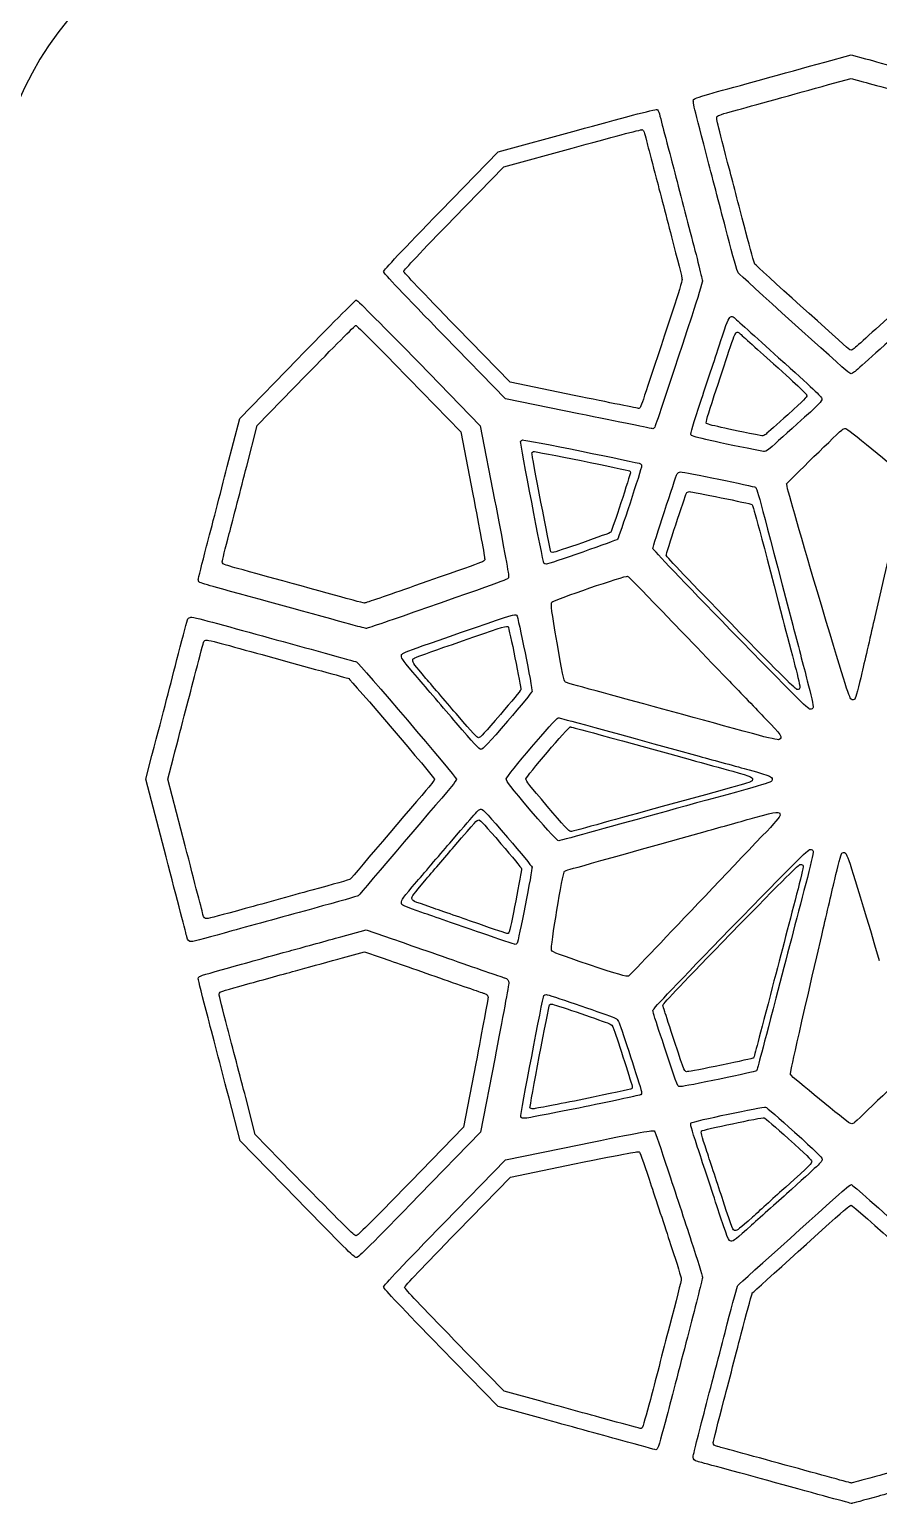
# Model space of a CAD drawing. Extents: x 0 to 3056, y 2 to 1701.
# Drawn here: x 2558 to 2807.5, y 380 to 813.3 of the extents above; entities that cross this region are included whole.
import ezdxf

# ---------------------------------------------------------------- set-up
doc = ezdxf.new("R2010")
doc.units = 0
doc.layers.add('K0102_Printing_Least_6', color=7, linetype='CONTINUOUS')

msp = doc.modelspace()

# ---------------------------------------------------------------- linework, layer by layer
at = {"layer": 'K0102_Printing_Least_6', "color": 4}
for points in [[(2791.69593, 803.67308), (2799.46493, 805.82108), (2803.65293, 804.66108)], [(2682.667933, 757.770381), (2697.378933, 772.878381), (2717.502932, 778.417381)], [(2718.055932, 705.703382), (2699.274933, 709.543382), (2683.615933, 725.609382)], [(2616.101935, 684.755083), (2619.753935, 698.872083), (2636.687934, 716.306082)], [(2672.449933, 715.243082), (2690.468933, 696.747083), (2694.675933, 675.048083)], [(2800.46493, 712.634082), (2800.46493, 712.638082)], [(2592.144935, 592.888085), (2593.968935, 599.856085)], [(2598.109935, 570.071086), (2592.144935, 592.888085)], [(2649.492934, 546.571186), (2656.913934, 548.618186), (2662.277933, 546.763186)], [(2694.687933, 510.692187), (2690.523933, 489.091188), (2672.620933, 470.669188)], [(2636.605934, 469.435188), (2619.870935, 486.626188), (2616.605935, 499.153188)], [(2679.941833, 462.606088), (2697.878833, 481.013088), (2719.542832, 485.450088)], [(2708.601832, 404.95009), (2695.679833, 408.50109), (2678.839833, 425.782089)]]:
    msp.add_lwpolyline(points, dxfattribs=at)
at = {"layer": 'K0102_Printing_Least_6', "color": 1}
for points in [[(2792.84963, 797.04018), (2799.46763, 798.86918), (2803.03463, 797.88118)], [(2678.855633, 759.942181), (2695.706633, 777.247181), (2718.757632, 783.59118)], [(2719.390632, 700.302182), (2697.878633, 704.700182), (2679.941633, 723.103182)], [(2800.31863, 719.500182), (2800.31863, 719.503182)], [(2621.824634, 684.866183), (2624.912634, 696.805183), (2639.233634, 711.548182)], [(2669.476633, 710.649182), (2684.714633, 695.007183), (2688.272633, 676.657183)], [(2603.721635, 573.290186), (2598.599635, 592.881185), (2600.165635, 598.863185)], [(2649.990634, 540.390186), (2656.417634, 542.162186), (2661.062633, 540.556186)], [(2689.130633, 509.318187), (2685.524633, 490.611188), (2670.019633, 474.657188)], [(2638.830634, 473.588188), (2624.337634, 488.476188), (2621.510634, 499.325188)], [(2683.773633, 459.967189), (2699.335633, 475.936188), (2718.129632, 479.785188)], [(2708.638632, 409.94619), (2697.427633, 413.02719), (2682.817633, 428.019189)]]:
    msp.add_lwpolyline(points, dxfattribs=at)
for points in [[(2760.031631, 787.67118)], [(2678.855633, 759.942181)], [(2759.229631, 705.625182)], [(2705.639632, 688.808183)], [(2616.670635, 665.062183)], [(2745.082631, 658.657184)], [(2688.566633, 634.699184)], [(2690.053633, 580.903185)], [(2726.535632, 580.016185)], [(2764.029631, 547.427186)], [(2735.139632, 502.452187)], [(2755.511631, 489.501188)], [(2653.921634, 458.703189)], [(2799.59763, 385.98719)]]:
    msp.add_lwpolyline(points, close=True, dxfattribs=at)
at = {"layer": 'K0102_Printing_Least_6', "color": 4}
for points in [[(2746.657931, 752.348381)], [(2672.449933, 715.243082)], [(2755.484831, 704.595082)], [(2771.390831, 678.692083)], [(2730.812932, 663.407083)], [(2726.622732, 618.245685)], [(2683.386933, 609.419085)], [(2724.683732, 577.782086)], [(2701.258032, 544.642186)], [(2742.020731, 543.282286)], [(2607.570935, 534.181187)], [(2781.64253, 505.986687)], [(2737.878832, 500.821087)], [(2749.480931, 502.532087)], [(2790.93793, 481.192088)], [(2662.003833, 443.634089)], [(2752.999931, 393.62609)]]:
    msp.add_lwpolyline(points, close=True, dxfattribs=at)
at = {"layer": 'K0102_Printing_Least_6', "color": 1}
for points in [[(2644.011634, 851.122179), (2590.288635, 851.122179), (2547.038636, 807.87218), (2547.038636, 754.146181)], [(2803.03463, 797.88118), (2807.13263, 796.75018), (2815.71663, 794.38818), (2828.964629, 790.74418)], [(2764.942631, 789.35118), (2770.192631, 790.79118), (2782.92563, 794.29818), (2792.84963, 797.04018)], [(2718.757632, 783.59118), (2731.437632, 787.08318), (2742.035631, 789.86418), (2742.312631, 789.77418)], [(2742.312631, 789.77418), (2742.617631, 789.67318), (2742.933631, 789.14218), (2743.109631, 788.42718)], [(2760.031631, 787.67118), (2760.195631, 787.94018), (2761.855631, 788.50518), (2764.942631, 789.35118)], [(2743.109631, 788.42718), (2743.273631, 787.77418), (2743.656631, 786.29018), (2743.960631, 785.12618)], [(2743.960631, 785.12618), (2744.265631, 783.96218), (2745.425631, 779.513181), (2746.538631, 775.243181)], [(2763.855631, 771.504181), (2759.898631, 786.62918), (2759.759631, 787.22418), (2760.031631, 787.67118)], [(2746.538631, 775.243181), (2747.652631, 770.974181), (2750.179631, 761.294181), (2752.152631, 753.731181)], [(2768.522631, 753.635181), (2767.235631, 758.569181), (2765.136631, 766.610181), (2763.855631, 771.504181)], [(2662.003633, 742.067181), (2662.003633, 742.442181), (2667.769633, 748.560181), (2678.855633, 759.942181)], [(2752.152631, 753.731181), (2754.128631, 746.169181), (2755.746631, 739.665182), (2755.746631, 739.282182)], [(2771.160631, 744.289181), (2770.997631, 744.495181), (2769.810631, 748.698181), (2768.522631, 753.635181)], [(2679.941633, 723.103182), (2668.124633, 735.224182), (2662.003633, 741.696181), (2662.003633, 742.067181)], [(2798.61563, 719.497182), (2797.55763, 720.338182), (2771.500631, 743.874181), (2771.160631, 744.289181)], [(2755.746631, 739.282182), (2755.746631, 738.899182), (2754.335631, 734.286182), (2752.609631, 729.032182)], [(2752.609631, 729.032182), (2744.585631, 704.599182), (2741.906631, 696.587183), (2741.656631, 696.259183)], [(2814.22263, 731.946182), (2806.96663, 725.399182), (2800.71163, 719.799182), (2800.31863, 719.500182)], [(2639.233634, 711.548182), (2647.111634, 719.658182), (2653.709634, 726.291182), (2653.897634, 726.291182)], [(2653.897634, 726.291182), (2654.085634, 726.291182), (2661.098633, 719.251182), (2669.476633, 710.649182)], [(2763.534631, 718.673182), (2764.930631, 722.915182), (2765.368631, 724.013182), (2765.734631, 724.182182)], [(2765.734631, 724.182182), (2766.067631, 724.334182), (2766.286631, 724.301182), (2766.559631, 724.062182)], [(2766.559631, 724.062182), (2766.760631, 723.881182), (2771.300631, 719.801182), (2776.640631, 714.992182)], [(2800.31863, 719.503182), (2799.44063, 718.837182), (2799.44463, 718.837182), (2798.61563, 719.497182)], [(2759.229631, 705.625182), (2760.639631, 709.886182), (2762.574631, 715.757182), (2763.534631, 718.673182)], [(2776.640631, 714.992182), (2784.21263, 708.178182), (2786.36763, 706.126182), (2786.41463, 705.688182)], [(2756.868631, 697.491183), (2756.718631, 697.776183), (2757.318631, 699.843183), (2759.229631, 705.625182)], [(2786.41463, 705.688182), (2786.46963, 705.196182), (2785.76963, 704.488182), (2780.83163, 700.033182)], [(2741.144631, 695.907183), (2741.011631, 695.907183), (2731.222632, 697.884183), (2719.390632, 700.302182)], [(2780.83163, 700.033182), (2777.726631, 697.233183), (2774.849631, 694.665183), (2774.438631, 694.329183)], [(2741.656631, 696.259183), (2741.507631, 696.064183), (2741.277631, 695.907183), (2741.144631, 695.907183)], [(2773.217631, 693.810183), (2762.815631, 695.850183), (2757.045631, 697.153183), (2756.868631, 697.491183)], [(2774.438631, 694.329183), (2773.960631, 693.936183), (2773.522631, 693.750183), (2773.217631, 693.810183)], [(2705.639632, 688.808183), (2705.699632, 688.967183), (2705.887632, 689.155183), (2706.058632, 689.221183)], [(2706.058632, 689.221183), (2706.376632, 689.345183), (2733.886632, 683.794183), (2734.325632, 683.517183)], [(2616.670635, 665.062183), (2617.807635, 669.386183), (2620.122634, 678.299183), (2621.824634, 684.866183)], [(2711.197632, 659.728184), (2710.952632, 660.132183), (2705.528632, 688.513183), (2705.639632, 688.808183)], [(2734.563632, 682.939183), (2734.563632, 682.411183), (2729.078632, 665.721183), (2728.815632, 665.451183)], [(2734.325632, 683.517183), (2734.456632, 683.432183), (2734.563632, 683.174183), (2734.563632, 682.939183)], [(2688.272633, 676.657183), (2690.232633, 666.565183), (2691.797633, 657.999184), (2691.754633, 657.619184)], [(2745.082631, 658.657184), (2745.082631, 659.126184), (2750.639631, 676.166183), (2751.046631, 676.949183)], [(2751.046631, 676.949183), (2751.199631, 677.245183), (2751.525631, 677.421183), (2751.917631, 677.421183)], [(2751.917631, 677.421183), (2752.695631, 677.425183), (2769.850631, 673.908183), (2770.290631, 673.660183)], [(2770.290631, 673.660183), (2770.587631, 673.491183), (2771.724631, 669.264183), (2779.392631, 639.853184)], [(2614.609635, 656.794184), (2614.609635, 657.015184), (2615.537635, 660.735183), (2616.670635, 665.062183)], [(2728.815632, 665.451183), (2728.710632, 665.343183), (2724.954632, 663.967183), (2720.466632, 662.394183)], [(2711.819632, 659.515184), (2711.549632, 659.509184), (2711.270632, 659.604184), (2711.197632, 659.728184)], [(2720.466632, 662.394183), (2715.980632, 660.818183), (2712.090632, 659.525184), (2711.819632, 659.515184)], [(2764.062631, 638.732184), (2752.656631, 650.447184), (2745.082631, 658.396184), (2745.082631, 658.657184)], [(2614.900635, 656.146184), (2614.742635, 656.281184), (2614.609635, 656.572184), (2614.609635, 656.794184)], [(2619.145635, 654.822184), (2616.972635, 655.416184), (2615.062635, 656.011184), (2614.900635, 656.146184)], [(2653.085634, 645.483184), (2650.088634, 646.325184), (2626.739634, 652.750184), (2619.145635, 654.822184)], [(2691.754633, 657.619184), (2691.665633, 656.813184), (2693.462633, 657.503184), (2671.104633, 649.684184)], [(2671.104633, 649.684184), (2663.239633, 646.936184), (2656.649634, 644.674184), (2656.453634, 644.660184)], [(2656.453634, 644.660184), (2656.263634, 644.643184), (2654.746634, 645.017184), (2653.085634, 645.483184)], [(2688.566633, 634.699184), (2697.164633, 637.687184), (2698.317633, 638.033184), (2698.608633, 637.723184)], [(2698.608633, 637.723184), (2698.944633, 637.371184), (2702.482632, 619.788185), (2702.346632, 619.162185)], [(2783.65763, 619.241185), (2783.14963, 619.241185), (2779.773631, 622.597184), (2764.062631, 638.732184)], [(2779.392631, 639.853184), (2780.47063, 635.708184), (2782.07463, 629.578184), (2782.95463, 626.231184)], [(2606.867635, 624.605184), (2608.054635, 629.206184), (2609.114635, 633.134184), (2609.221635, 633.332184)], [(2609.221635, 633.332184), (2609.328635, 633.532184), (2609.680635, 633.731184), (2610.009635, 633.771184)], [(2610.009635, 633.771184), (2610.338635, 633.811184), (2613.356635, 633.083184), (2616.714635, 632.154184)], [(2670.606633, 627.772184), (2670.677633, 628.535184), (2669.356633, 628.027184), (2688.566633, 634.699184)], [(2616.714635, 632.154184), (2624.723634, 629.938184), (2634.486634, 627.254184), (2643.826634, 624.698184)], [(2600.165635, 598.863185), (2603.207635, 610.478185), (2604.730635, 616.330185), (2606.867635, 624.605184)], [(2643.826634, 624.698184), (2647.982634, 623.562184), (2651.561634, 622.559184), (2651.778634, 622.469184)], [(2674.473633, 622.531184), (2671.120633, 626.434184), (2670.558633, 627.196184), (2670.606633, 627.772184)], [(2782.95463, 626.231184), (2783.83763, 622.865184), (2784.48963, 619.945185), (2784.41063, 619.694185)], [(2651.778634, 622.469184), (2652.358634, 622.226184), (2676.990633, 593.336185), (2676.990633, 592.897185)], [(2683.920633, 611.494185), (2680.883633, 615.052185), (2676.632633, 620.018184), (2674.473633, 622.531184)], [(2784.41063, 619.694185), (2784.31963, 619.397185), (2784.06263, 619.241185), (2783.65763, 619.241185)], [(2702.346632, 619.162185), (2702.308632, 618.984185), (2699.620633, 615.730185), (2696.376633, 611.934185)], [(2689.963633, 605.032185), (2689.568633, 605.032185), (2688.114633, 606.586185), (2683.920633, 611.494185)], [(2696.376633, 611.934185), (2691.888633, 606.681185), (2690.353633, 605.032185), (2689.963633, 605.032185)], [(2703.860632, 592.958185), (2703.953632, 593.690185), (2716.332632, 608.249185), (2716.862632, 608.249185)], [(2716.862632, 608.249185), (2717.304632, 608.249185), (2717.813632, 608.109185), (2752.179631, 598.642185)], [(2752.179631, 598.642185), (2756.042631, 597.577185), (2761.662631, 596.036185), (2764.664631, 595.217185)], [(2764.664631, 595.217185), (2770.315631, 593.676185), (2770.884631, 593.400185), (2770.360631, 592.442185)], [(2675.752633, 591.049185), (2674.776633, 589.892185), (2652.808634, 564.134186), (2652.231634, 563.474186)], [(2676.990633, 592.897185), (2676.990633, 592.693185), (2676.432633, 591.861185), (2675.752633, 591.049185)], [(2710.153632, 584.914185), (2705.002632, 590.948185), (2703.801632, 592.478185), (2703.860632, 592.958185)], [(2763.852631, 590.312185), (2751.582631, 586.944185), (2735.427632, 582.486185), (2726.535632, 580.016185)], [(2770.360631, 592.442185), (2770.208631, 592.159185), (2768.248631, 591.517185), (2763.852631, 590.312185)], [(2682.776633, 573.096186), (2689.269633, 580.710185), (2689.450633, 580.903185), (2690.053633, 580.903185)], [(2690.053633, 580.903185), (2690.443633, 580.903185), (2692.040633, 579.182186), (2696.539633, 573.909186)], [(2717.021632, 577.484186), (2716.649632, 577.467186), (2714.914632, 579.340186), (2710.153632, 584.914185)], [(2726.535632, 580.016185), (2721.577632, 578.635186), (2717.294632, 577.497186), (2717.021632, 577.484186)], [(2608.959635, 553.093186), (2608.895635, 553.425186), (2606.538635, 562.515186), (2603.721635, 573.290186)], [(2674.172633, 563.029186), (2676.304633, 565.515186), (2680.176633, 570.043186), (2682.776633, 573.096186)], [(2696.539633, 573.909186), (2699.821633, 570.063186), (2702.540632, 566.767186), (2702.579632, 566.586186)], [(2764.029631, 547.427186), (2780.50663, 564.351186), (2784.02263, 567.847186), (2784.55563, 567.847186)], [(2784.55563, 567.847186), (2784.97563, 567.847186), (2785.25163, 567.687186), (2785.34463, 567.387186)], [(2652.231634, 563.474186), (2652.154634, 563.386186), (2647.096634, 561.941186), (2640.996634, 560.267186)], [(2702.579632, 566.586186), (2702.684632, 566.084186), (2699.155633, 548.118186), (2698.883633, 547.781186)], [(2785.34463, 567.387186), (2785.42263, 567.134186), (2784.55863, 563.385186), (2783.42563, 559.060186)], [(2640.996634, 560.267186), (2634.891634, 558.593186), (2625.598634, 556.031186), (2620.342634, 554.569186)], [(2670.362633, 557.818186), (2670.302633, 558.415186), (2670.827633, 559.130186), (2674.172633, 563.029186)], [(2783.42563, 559.060186), (2780.96763, 549.670186), (2778.570631, 540.490186), (2775.736631, 529.599187)], [(2676.084633, 555.175186), (2670.515633, 557.100186), (2670.430633, 557.139186), (2670.362633, 557.818186)], [(2689.984633, 550.351186), (2685.449633, 551.929186), (2679.195633, 554.100186), (2676.084633, 555.175186)], [(2610.164635, 551.899186), (2609.462635, 551.879186), (2609.127635, 552.211186), (2608.959635, 553.093186)], [(2620.342634, 554.569186), (2615.083635, 553.110186), (2610.502635, 551.906186), (2610.164635, 551.899186)], [(2698.437633, 547.485186), (2698.323633, 547.485186), (2694.519633, 548.774186), (2689.984633, 550.351186)], [(2698.883633, 547.781186), (2698.752633, 547.616186), (2698.553633, 547.485186), (2698.437633, 547.485186)], [(2744.144631, 526.506187), (2744.144631, 526.840187), (2750.724631, 533.760187), (2764.029631, 547.427186)], [(2637.493634, 536.946187), (2640.832634, 537.866187), (2646.455634, 539.415187), (2649.990634, 540.390186)], [(2661.062633, 540.556186), (2663.616633, 539.669187), (2671.437633, 536.943187), (2678.443633, 534.497187)], [(2622.853634, 532.911187), (2627.565634, 534.210187), (2634.154634, 536.026187), (2637.493634, 536.946187)], [(2678.443633, 534.497187), (2685.449633, 532.051187), (2691.393633, 529.991187), (2691.657633, 529.917187)], [(2613.685635, 529.660187), (2613.685635, 529.869187), (2613.820635, 530.153187), (2613.982635, 530.292187)], [(2616.182635, 519.727187), (2614.808635, 524.981187), (2613.685635, 529.450187), (2613.685635, 529.660187)], [(2613.982635, 530.292187), (2614.148635, 530.430187), (2618.136635, 531.608187), (2622.853634, 532.911187)], [(2692.732633, 528.665187), (2692.732633, 528.309187), (2691.112633, 519.605187), (2689.130633, 509.318187)], [(2691.657633, 529.917187), (2692.422633, 529.703187), (2692.726633, 529.351187), (2692.732633, 528.665187)], [(2775.736631, 529.599187), (2771.779631, 514.413187), (2770.888631, 511.083187), (2770.738631, 510.930187)], [(2705.067632, 496.326188), (2704.941632, 496.660188), (2710.562632, 526.108187), (2710.839632, 526.564187)], [(2710.839632, 526.564187), (2710.916632, 526.696187), (2711.183632, 526.802187), (2711.427632, 526.802187)], [(2711.427632, 526.802187), (2711.850632, 526.802187), (2724.780632, 522.404187), (2727.803632, 521.234187)], [(2744.653631, 524.532187), (2744.373631, 525.341187), (2744.144631, 526.229187), (2744.144631, 526.506187)], [(2747.558631, 515.781187), (2746.241631, 519.783187), (2744.934631, 523.723187), (2744.653631, 524.532187)], [(2727.803632, 521.234187), (2729.155632, 520.708187), (2729.205632, 520.659187), (2729.717632, 519.271187)], [(2621.510634, 499.325188), (2619.950635, 505.289187), (2617.555635, 514.471187), (2616.182635, 519.727187)], [(2729.717632, 519.271187), (2730.857632, 516.165187), (2735.139632, 502.885187), (2735.139632, 502.452187)], [(2751.403631, 506.921187), (2750.427631, 506.891187), (2750.673631, 506.328187), (2747.558631, 515.781187)], [(2761.390631, 508.857187), (2756.334631, 507.806187), (2751.837631, 506.935187), (2751.403631, 506.921187)], [(2770.738631, 510.930187), (2770.656631, 510.845187), (2766.450631, 509.912187), (2761.390631, 508.857187)], [(2720.894632, 498.864188), (2713.317632, 497.304188), (2706.683632, 496.022188), (2706.154632, 496.012188)], [(2734.905632, 501.845187), (2734.776632, 501.762187), (2728.472632, 500.420187), (2720.894632, 498.864188)], [(2735.139632, 502.452187), (2735.139632, 502.198187), (2735.034632, 501.927187), (2734.905632, 501.845187)], [(2706.154632, 496.012188), (2705.529632, 495.999188), (2705.146632, 496.111188), (2705.067632, 496.326188)], [(2755.511631, 489.501188), (2755.846631, 489.840188), (2773.292631, 493.523188), (2773.900631, 493.385188)], [(2773.900631, 493.385188), (2774.077631, 493.346188), (2777.291631, 490.550188), (2781.04663, 487.172188)], [(2757.078631, 483.403188), (2755.429631, 488.411188), (2755.222631, 489.213188), (2755.511631, 489.501188)], [(2781.04663, 487.172188), (2786.18863, 482.543188), (2787.87063, 480.897188), (2787.87063, 480.496188)], [(2718.129632, 479.785188), (2734.231632, 483.079188), (2736.972632, 483.584188), (2737.250632, 483.289188)], [(2737.250632, 483.289188), (2737.429632, 483.100188), (2738.988632, 478.647188), (2740.717631, 473.390188)], [(2761.836631, 468.973188), (2760.265631, 473.741188), (2758.123631, 480.237188), (2757.078631, 483.403188)], [(2787.87063, 480.496188), (2787.87063, 479.878188), (2787.67963, 479.691188), (2780.25163, 473.012188)], [(2653.921634, 458.703189), (2653.447634, 458.703189), (2650.308634, 461.799188), (2638.830634, 473.588188)], [(2670.019633, 474.657188), (2657.726634, 462.002188), (2654.397634, 458.703189), (2653.921634, 458.703189)], [(2740.717631, 473.390188), (2742.442631, 468.137188), (2745.136631, 459.957189), (2746.698631, 455.216189)], [(2780.25163, 473.012188), (2777.274631, 470.333188), (2772.855631, 466.348188), (2770.431631, 464.154188)], [(2765.354631, 460.235188), (2764.694631, 460.303188), (2764.664631, 460.378188), (2761.836631, 468.973188)], [(2770.431631, 464.154188), (2766.643631, 460.727188), (2765.926631, 460.175188), (2765.354631, 460.235188)], [(2770.405631, 441.880189), (2771.097631, 442.517189), (2796.54263, 465.407188), (2797.67563, 466.415188)], [(2797.67563, 466.415188), (2798.47663, 467.123188), (2799.29763, 467.706188), (2799.50163, 467.706188)], [(2799.50163, 467.706188), (2799.93763, 467.706188), (2828.505629, 442.016189), (2828.743629, 441.410189)], [(2668.211633, 443.507189), (2668.211633, 443.833189), (2673.521633, 449.447189), (2683.773633, 459.967189)], [(2746.698631, 455.216189), (2748.261631, 450.471189), (2749.539631, 446.316189), (2749.539631, 445.984189)], [(2682.817633, 428.019189), (2673.206633, 437.888189), (2668.211633, 443.185189), (2668.211633, 443.507189)], [(2749.539631, 445.984189), (2749.539631, 445.652189), (2747.976631, 439.393189), (2746.065631, 432.073189)], [(2767.718631, 432.006189), (2769.108631, 437.356189), (2770.316631, 441.798189), (2770.405631, 441.880189)], [(2746.065631, 432.073189), (2744.156631, 424.757189), (2741.628631, 415.08119), (2740.453631, 410.57019)], [(2762.066631, 410.34519), (2763.787631, 416.90919), (2766.328631, 426.658189), (2767.718631, 432.006189)], [(2728.682632, 404.42619), (2723.823632, 405.76819), (2714.802632, 408.25219), (2708.638632, 409.94619)], [(2740.453631, 410.57019), (2739.276632, 406.06319), (2738.182632, 402.29119), (2738.023632, 402.18619)], [(2758.943631, 397.87819), (2758.943631, 398.16819), (2760.347631, 403.77819), (2762.066631, 410.34519)], [(2737.626632, 401.99319), (2737.569632, 401.98919), (2733.543632, 403.08819), (2728.682632, 404.42619)], [(2738.023632, 402.18619), (2737.863632, 402.08119), (2737.683632, 401.99619), (2737.626632, 401.99319)], [(2760.139631, 396.74419), (2759.311631, 396.91519), (2758.943631, 397.26219), (2758.943631, 397.87819)], [(2780.06263, 391.29719), (2769.435631, 394.22719), (2760.469631, 396.67919), (2760.139631, 396.74419)], [(2799.59763, 385.98719), (2799.47863, 385.97719), (2790.68663, 388.36519), (2780.06263, 391.29719)], [(2825.944629, 393.20919), (2818.69263, 391.22619), (2809.84663, 388.79719), (2806.28663, 387.80619)], [(2806.28663, 387.80619), (2802.72763, 386.81819), (2799.71663, 385.99719), (2799.59763, 385.98719)]]:
    msp.add_open_spline(points, degree=3, dxfattribs=at)
at = {"layer": 'K0102_Printing_Least_6', "color": 4}
for points in [[(2758.929931, 794.64608), (2765.093931, 796.33708), (2780.04293, 800.45408), (2791.69593, 803.67308)], [(2803.65293, 804.66108), (2808.46493, 803.33308), (2818.54293, 800.56008), (2834.097929, 796.28208)], [(2753.163931, 792.67308), (2753.355931, 792.98908), (2755.304931, 793.65308), (2758.929931, 794.64608)], [(2757.652931, 773.692081), (2753.007931, 791.45008), (2752.843931, 792.14908), (2753.163931, 792.67308)], [(2717.502932, 778.417381), (2728.572932, 781.46538), (2737.824932, 783.89338), (2738.066932, 783.81538)], [(2738.066932, 783.81538), (2738.333932, 783.72638), (2738.608932, 783.26338), (2738.762932, 782.63938)], [(2738.762932, 782.63938), (2738.905932, 782.06938), (2739.240932, 780.77338), (2739.505932, 779.757381)], [(2739.505932, 779.757381), (2739.772932, 778.741381), (2740.784931, 774.856381), (2741.756931, 771.129381)], [(2763.132931, 752.712081), (2761.621931, 758.505081), (2759.156931, 767.946081), (2757.652931, 773.692081)], [(2741.756931, 771.129381), (2742.728931, 767.402381), (2744.935931, 758.951381), (2746.657931, 752.348381)], [(2667.954933, 742.165381), (2667.954933, 742.492381), (2672.988933, 747.834381), (2682.667933, 757.770381)], [(2746.657931, 752.348381), (2748.382931, 745.746381), (2749.795931, 740.068381), (2749.795931, 739.734382)], [(2766.230931, 741.739081), (2766.038931, 741.981081), (2764.644931, 746.915081), (2763.132931, 752.712081)], [(2683.615933, 725.609382), (2673.298933, 736.191382), (2667.954933, 741.841381), (2667.954933, 742.165381)], [(2798.46493, 712.630082), (2797.22293, 713.618082), (2766.628931, 741.251081), (2766.230931, 741.739081)], [(2749.795931, 739.734382), (2749.795931, 739.399382), (2748.563931, 735.372382), (2747.056931, 730.785382)], [(2636.687934, 716.306082), (2646.003934, 725.896082), (2653.804934, 733.739082), (2654.027934, 733.739082)], [(2654.027934, 733.739082), (2654.249934, 733.739082), (2662.542933, 725.415082), (2672.449933, 715.243082)], [(2747.056931, 730.785382), (2740.051931, 709.454382), (2737.712932, 702.460382), (2737.494932, 702.173382)], [(2761.089831, 721.583082), (2762.906831, 727.106082), (2763.476831, 728.536082), (2763.953831, 728.755082)], [(2763.953831, 728.755082), (2764.386831, 728.954082), (2764.671831, 728.911082), (2765.027831, 728.599082)], [(2765.027831, 728.599082), (2765.288831, 728.364082), (2771.199831, 723.052082), (2778.152831, 716.790082)], [(2816.78893, 727.247082), (2808.26993, 719.560082), (2800.92593, 712.985082), (2800.46493, 712.634082)], [(2755.484831, 704.595082), (2757.320831, 710.142082), (2759.839831, 717.786082), (2761.089831, 721.583082)], [(2778.152831, 716.790082), (2788.01183, 707.919082), (2790.81683, 705.247082), (2790.87883, 704.677082)], [(2800.46493, 712.638082), (2799.43393, 711.856082), (2799.43793, 711.856082), (2798.46493, 712.630082)], [(2737.047932, 701.866382), (2736.930932, 701.866382), (2728.385932, 703.592382), (2718.055932, 705.703382)], [(2737.494932, 702.173382), (2737.364932, 702.003382), (2737.163932, 701.866382), (2737.047932, 701.866382)], [(2752.410831, 694.005083), (2752.214831, 694.376083), (2752.996831, 697.067083), (2755.484831, 704.595082)], [(2790.87883, 704.677082), (2790.94983, 704.036082), (2790.03883, 703.114082), (2783.60983, 697.314083)], [(2773.695831, 689.212083), (2760.152831, 691.868083), (2752.640831, 693.564083), (2752.410831, 694.005083)], [(2783.60983, 697.314083), (2779.566831, 693.669083), (2775.820831, 690.325083), (2775.285831, 689.888083)], [(2780.49583, 679.699083), (2780.75783, 680.197083), (2796.14683, 695.188083), (2797.01483, 695.791083)], [(2797.01483, 695.791083), (2797.34283, 696.021083), (2797.78683, 696.026083), (2798.20183, 695.808083)], [(2798.20183, 695.808083), (2799.02983, 695.378083), (2815.27883, 682.090083), (2815.60783, 681.582083)], [(2709.156932, 656.372084), (2708.855932, 656.868084), (2702.187932, 691.755083), (2702.324932, 692.118083)], [(2702.324932, 692.118083), (2702.398932, 692.314083), (2702.628932, 692.544083), (2702.839932, 692.626083)], [(2702.839932, 692.626083), (2703.230932, 692.778083), (2737.046932, 685.954083), (2737.585932, 685.614083)], [(2775.285831, 689.888083), (2774.663831, 689.376083), (2774.093831, 689.134083), (2773.695831, 689.212083)], [(2610.007935, 661.337083), (2611.351935, 666.450083), (2614.089935, 676.989083), (2616.101935, 684.755083)], [(2737.878932, 684.903083), (2737.878932, 684.255083), (2731.136932, 663.739083), (2730.812932, 663.407083)], [(2737.585932, 685.614083), (2737.746932, 685.509083), (2737.878932, 685.192083), (2737.878932, 684.903083)], [(2741.175831, 660.708083), (2741.175831, 661.271083), (2747.835831, 681.696083), (2748.324831, 682.634083)], [(2748.324831, 682.634083), (2748.507831, 682.989083), (2748.898831, 683.200083), (2749.367831, 683.200083)], [(2749.367831, 683.200083), (2750.300831, 683.204083), (2770.863831, 678.989083), (2771.390831, 678.692083)], [(2815.60783, 681.582083), (2815.82883, 681.237083), (2814.68183, 676.118083), (2806.43683, 640.630084)], [(2771.390831, 678.692083), (2771.746831, 678.489083), (2773.109831, 673.423083), (2782.30083, 638.169084)], [(2789.54183, 647.979084), (2783.96183, 666.767083), (2780.35083, 679.422083), (2780.49583, 679.699083)], [(2694.675933, 675.048083), (2696.992933, 663.114083), (2698.843933, 652.985084), (2698.792933, 652.536084)], [(2730.812932, 663.407083), (2730.683932, 663.274083), (2726.066932, 661.583083), (2720.550932, 659.649084)], [(2607.570935, 651.560084), (2607.570935, 651.821084), (2608.667935, 656.220084), (2610.007935, 661.337083)], [(2720.550932, 659.649084), (2715.035932, 657.712084), (2710.253932, 656.122084), (2709.921932, 656.110084)], [(2763.925831, 636.825084), (2750.253831, 650.868084), (2741.175831, 660.396083), (2741.175831, 660.708083)], [(2709.921932, 656.110084), (2709.589932, 656.103084), (2709.246932, 656.220084), (2709.156932, 656.372084)], [(2607.913935, 650.794084), (2607.726935, 650.954084), (2607.570935, 651.298084), (2607.570935, 651.560084)], [(2612.933935, 649.228084), (2610.363935, 649.931084), (2608.105935, 650.634084), (2607.913935, 650.794084)], [(2698.792933, 652.536084), (2698.687933, 651.583084), (2700.812932, 652.399084), (2674.374933, 643.153084)], [(2711.487732, 644.894684), (2712.019732, 645.578684), (2733.238732, 652.857684), (2733.773732, 652.540684)], [(2733.773732, 652.540684), (2734.219732, 652.275684), (2734.649732, 651.829684), (2763.667731, 621.683684)], [(2653.066934, 638.185084), (2649.523934, 639.181084), (2621.913934, 646.778084), (2612.933935, 649.228084)], [(2799.48283, 616.377085), (2798.94383, 616.660085), (2797.22983, 622.103084), (2789.54183, 647.979084)], [(2674.374933, 643.153084), (2665.074933, 639.903084), (2657.281934, 637.228084), (2657.050934, 637.212084)], [(2689.003933, 637.474084), (2699.398933, 641.087084), (2700.792932, 641.505084), (2701.144932, 641.130084)], [(2713.020732, 633.005684), (2711.435732, 642.181684), (2711.140732, 644.446684), (2711.487732, 644.894684)], [(2601.773935, 629.837084), (2603.156935, 635.196084), (2604.390935, 639.771084), (2604.515935, 640.001084)], [(2604.515935, 640.001084), (2604.640935, 640.235084), (2605.050935, 640.466084), (2605.433935, 640.513084)], [(2605.433935, 640.513084), (2605.816935, 640.560084), (2609.331935, 639.712084), (2613.242935, 638.630084)], [(2613.242935, 638.630084), (2622.570934, 636.048084), (2633.941934, 632.923084), (2644.820934, 629.946084)], [(2657.050934, 637.212084), (2656.824934, 637.192084), (2655.031934, 637.634084), (2653.066934, 638.185084)], [(2667.288933, 629.099084), (2667.374933, 630.021084), (2665.777933, 629.407084), (2689.003933, 637.474084)], [(2701.144932, 641.130084), (2701.550932, 640.704084), (2705.828932, 619.446085), (2705.663932, 618.689085)], [(2782.30083, 638.169084), (2783.59383, 633.200084), (2785.51583, 625.853084), (2786.57083, 621.841084)], [(2806.43683, 640.630084), (2805.27283, 635.630084), (2803.56083, 628.231084), (2802.63083, 624.188084)], [(2715.501732, 621.389684), (2715.115732, 621.595684), (2714.487732, 624.525684), (2713.020732, 633.005684)], [(2787.41383, 613.462085), (2786.80483, 613.462085), (2782.75783, 617.485085), (2763.925831, 636.825084)], [(2593.968935, 599.856085), (2597.511935, 613.384085), (2599.285935, 620.200084), (2601.773935, 629.837084)], [(2644.820934, 629.946084), (2649.660934, 628.622084), (2653.828934, 627.454084), (2654.081934, 627.349084)], [(2671.964933, 622.763084), (2667.910933, 627.481084), (2667.230933, 628.403084), (2667.288933, 629.099084)], [(2654.081934, 627.349084), (2654.757934, 627.067084), (2683.445933, 593.419085), (2683.445933, 592.907085)], [(2802.63083, 624.188084), (2801.69183, 620.124084), (2800.75883, 616.661085), (2800.53483, 616.438085)], [(2683.386933, 609.419085), (2679.714933, 613.720085), (2674.574933, 619.724085), (2671.964933, 622.763084)], [(2726.622732, 618.245685), (2720.790732, 619.822685), (2715.784732, 621.239684), (2715.501732, 621.389684)], [(2763.667731, 621.683684), (2766.929731, 618.293685), (2771.679731, 613.370685), (2774.219731, 610.745685)], [(2786.57083, 621.841084), (2787.62883, 617.806085), (2788.41083, 614.306085), (2788.31683, 614.005085)], [(2705.663932, 618.689085), (2705.617932, 618.474085), (2702.367932, 614.540085), (2698.445933, 609.950085)], [(2770.460731, 606.280685), (2756.057731, 610.232685), (2737.078732, 615.410685), (2726.622732, 618.245685)], [(2800.53483, 616.438085), (2800.27283, 616.174085), (2799.91283, 616.152085), (2799.48283, 616.377085)], [(2788.31683, 614.005085), (2788.20683, 613.649085), (2787.89883, 613.462085), (2787.41383, 613.462085)], [(2690.691933, 601.606085), (2690.214933, 601.606085), (2688.456933, 603.485085), (2683.386933, 609.419085)], [(2698.445933, 609.950085), (2693.019933, 603.599085), (2691.163933, 601.606085), (2690.691933, 601.606085)], [(2698.066733, 592.974085), (2698.175733, 593.833085), (2712.706732, 610.923085), (2713.328732, 610.923085)], [(2713.328732, 610.923085), (2713.847732, 610.923085), (2714.445732, 610.759085), (2754.785731, 599.646085)], [(2774.219731, 610.745685), (2778.999731, 605.804685), (2779.408731, 605.185685), (2778.306731, 604.531685)], [(2778.306731, 604.531685), (2777.983731, 604.336685), (2775.619731, 604.862685), (2770.460731, 606.280685)], [(2754.785731, 599.646085), (2759.320731, 598.396085), (2765.917731, 596.587085), (2769.441731, 595.626085)], [(2769.441731, 595.626085), (2776.074731, 593.817085), (2776.742731, 593.493085), (2776.128731, 592.368085)], [(2682.003933, 590.755085), (2680.867933, 589.407085), (2655.281934, 559.407086), (2654.609934, 558.638086)], [(2683.445933, 592.907085), (2683.445933, 592.669085), (2682.796933, 591.700085), (2682.003933, 590.755085)], [(2705.453732, 583.532085), (2699.406733, 590.614085), (2697.996733, 592.411085), (2698.066733, 592.974085)], [(2768.488731, 589.868085), (2754.085731, 585.915085), (2735.121732, 580.681085), (2724.683732, 577.782086)], [(2776.128731, 592.368085), (2775.949731, 592.036085), (2773.648731, 591.282085), (2768.488731, 589.868085)], [(2682.071033, 574.798186), (2689.805033, 583.868185), (2690.020033, 584.099185), (2690.739033, 584.099185)], [(2690.739033, 584.099185), (2691.204033, 584.099185), (2693.106033, 582.048185), (2698.465033, 575.767186)], [(2713.515732, 574.810086), (2713.078732, 574.790086), (2711.042732, 576.989086), (2705.453732, 583.532085)], [(2756.561731, 577.527286), (2761.092731, 578.792286), (2767.678731, 580.639285), (2771.194731, 581.630285)], [(2771.194731, 581.630285), (2777.811731, 583.496285), (2778.550731, 583.562285), (2778.603731, 582.282285)], [(2778.603731, 582.282285), (2778.621731, 581.905285), (2777.037731, 580.074285), (2773.342731, 576.204286)], [(2724.683732, 577.782086), (2718.863732, 576.161086), (2713.835732, 574.825086), (2713.515732, 574.810086)], [(2715.217732, 565.840286), (2715.662732, 566.108286), (2716.259732, 566.275286), (2756.561731, 577.527286)], [(2671.821033, 562.806186), (2674.360033, 565.767186), (2678.973033, 571.161186), (2682.071033, 574.798186)], [(2698.465033, 575.767186), (2702.375032, 571.185186), (2705.614032, 567.259186), (2705.661032, 567.044186)], [(2773.342731, 576.204286), (2763.033731, 565.397286), (2749.474731, 551.143286), (2742.020731, 543.282286)], [(2763.925931, 548.876086), (2782.77793, 568.239086), (2786.80093, 572.239086), (2787.41093, 572.239086)], [(2787.41093, 572.239086), (2787.89093, 572.239086), (2788.20693, 572.056086), (2788.31293, 571.712086)], [(2604.210935, 546.548086), (2604.136935, 546.935086), (2601.390935, 557.521086), (2598.109935, 570.071086)], [(2788.31293, 571.712086), (2788.40293, 571.423086), (2787.41393, 567.134086), (2786.11793, 562.185086)], [(2794.61953, 563.380686), (2795.55853, 567.444686), (2796.49253, 570.907686), (2796.71553, 571.130686)], [(2796.71553, 571.130686), (2796.97753, 571.394686), (2797.33753, 571.416686), (2797.76753, 571.191686)], [(2797.76753, 571.191686), (2798.30653, 570.908686), (2800.02053, 565.465686), (2807.70853, 539.589687)], [(2705.661032, 567.044186), (2705.786032, 566.446186), (2701.582032, 545.044186), (2701.258032, 544.642186)], [(2711.380732, 542.594286), (2711.031732, 543.387286), (2714.684732, 565.520286), (2715.217732, 565.840286)], [(2790.81353, 546.938686), (2791.97753, 551.938686), (2793.68953, 559.337686), (2794.61953, 563.380686)], [(2667.282033, 556.599186), (2667.211033, 557.310186), (2667.836033, 558.161186), (2671.821033, 562.806186)], [(2786.11793, 562.185086), (2783.30493, 551.442086), (2780.56293, 540.939086), (2777.320931, 528.478087)], [(2641.523934, 554.903086), (2634.413934, 552.954086), (2623.589934, 549.970086), (2617.468935, 548.267086)], [(2654.609934, 558.638086), (2654.519934, 558.536086), (2648.628934, 556.853086), (2641.523934, 554.903086)], [(2674.098033, 553.450186), (2667.465033, 555.743186), (2667.364033, 555.790186), (2667.282033, 556.599186)], [(2690.657033, 547.704186), (2685.254033, 549.583186), (2677.805033, 552.169186), (2674.098033, 553.450186)], [(2605.613935, 545.157086), (2604.796935, 545.134086), (2604.406935, 545.521086), (2604.210935, 546.548086)], [(2617.468935, 548.267086), (2611.343935, 546.567086), (2606.007935, 545.165086), (2605.613935, 545.157086)], [(2635.062934, 542.595186), (2638.917934, 543.657186), (2645.410934, 545.446186), (2649.492934, 546.571186)], [(2662.277933, 546.763186), (2665.226933, 545.739186), (2674.257933, 542.591186), (2682.347933, 539.767187)], [(2700.727032, 544.290186), (2700.590032, 544.290186), (2696.059033, 545.825186), (2690.657033, 547.704186)], [(2741.175931, 524.939087), (2741.175931, 525.321087), (2748.703931, 533.239087), (2763.925931, 548.876086)], [(2781.64253, 505.986687), (2781.42153, 506.331687), (2782.56953, 511.450687), (2790.81353, 546.938686)], [(2618.156935, 537.935187), (2623.597934, 539.435187), (2631.206934, 541.532186), (2635.062934, 542.595186)], [(2701.258032, 544.642186), (2701.102032, 544.446186), (2700.864032, 544.290186), (2700.727032, 544.290186)], [(2722.575732, 538.306287), (2713.744732, 541.262286), (2711.610732, 542.076286), (2711.380732, 542.594286)], [(2742.020731, 543.282286), (2737.866732, 538.895287), (2734.245732, 535.160287), (2733.978732, 534.982287)], [(2607.913935, 534.911187), (2608.105935, 535.071187), (2612.710935, 536.431187), (2618.156935, 537.935187)], [(2682.347933, 539.767187), (2690.437933, 536.942187), (2697.300933, 534.564187), (2697.605933, 534.478187)], [(2733.978732, 534.982287), (2733.614732, 534.740287), (2730.736732, 535.576287), (2722.575732, 538.306287)], [(2607.570935, 534.181187), (2607.570935, 534.423187), (2607.726935, 534.751187), (2607.913935, 534.911187)], [(2610.453935, 522.712187), (2608.867935, 528.778187), (2607.570935, 533.939187), (2607.570935, 534.181187)], [(2698.847933, 533.032187), (2698.847933, 532.622187), (2696.976933, 522.571187), (2694.687933, 510.692187)], [(2697.605933, 534.478187), (2698.488933, 534.231187), (2698.839933, 533.825187), (2698.847933, 533.032187)], [(2702.328832, 493.579088), (2702.179832, 493.974088), (2708.824832, 528.786087), (2709.152832, 529.325087)], [(2709.152832, 529.325087), (2709.242832, 529.481087), (2709.558832, 529.606087), (2709.847832, 529.606087)], [(2709.847832, 529.606087), (2710.347832, 529.606087), (2725.632832, 524.407087), (2729.206832, 523.024087)], [(2741.757931, 522.681087), (2741.437931, 523.606087), (2741.175931, 524.622087), (2741.175931, 524.939087)], [(2777.320931, 528.478087), (2772.792931, 511.103087), (2771.773931, 507.294087), (2771.601931, 507.118087)], [(2616.605935, 499.153188), (2614.804935, 506.040187), (2612.038935, 516.642187), (2610.453935, 522.712187)], [(2729.206832, 523.024087), (2730.804832, 522.403087), (2730.863832, 522.345087), (2731.468832, 520.704087)], [(2731.468832, 520.704087), (2732.816832, 517.032087), (2737.878832, 501.333087), (2737.878832, 500.821087)], [(2745.081931, 512.669087), (2743.574931, 517.247087), (2742.078931, 521.755087), (2741.757931, 522.681087)], [(2749.480931, 502.532087), (2748.363931, 502.497087), (2748.644931, 501.853087), (2745.081931, 512.669087)], [(2771.601931, 507.118087), (2771.507931, 507.021087), (2766.695931, 505.954087), (2760.906931, 504.747087)], [(2816.75453, 507.869687), (2816.49253, 507.371687), (2801.10353, 492.380688), (2800.23553, 491.777688)], [(2760.906931, 504.747087), (2755.121931, 503.544087), (2749.976931, 502.548087), (2749.480931, 502.532087)], [(2799.04853, 491.760688), (2798.22053, 492.190688), (2781.97153, 505.478687), (2781.64253, 505.986687)], [(2737.601832, 500.103087), (2737.449832, 500.005087), (2729.996832, 498.419088), (2721.038832, 496.579088)], [(2737.878832, 500.821087), (2737.878832, 500.521087), (2737.753832, 500.200087), (2737.601832, 500.103087)], [(2721.038832, 496.579088), (2712.081832, 494.735088), (2704.238832, 493.220088), (2703.613832, 493.208088)], [(2752.464931, 491.899088), (2752.863931, 492.302088), (2773.605931, 496.681088), (2774.328931, 496.517088)], [(2774.328931, 496.517088), (2774.538931, 496.470088), (2778.359931, 493.146088), (2782.82493, 489.130088)], [(2703.613832, 493.208088), (2702.874832, 493.192088), (2702.421832, 493.325088), (2702.328832, 493.579088)], [(2719.542832, 485.450088), (2738.101832, 489.247088), (2741.261831, 489.829088), (2741.581831, 489.489088)], [(2754.328931, 484.649088), (2752.367931, 490.603088), (2752.121931, 491.556088), (2752.464931, 491.899088)], [(2800.23553, 491.777688), (2799.90753, 491.547688), (2799.46353, 491.542688), (2799.04853, 491.760688)], [(2741.581831, 489.489088), (2741.788831, 489.271088), (2743.585831, 484.138088), (2745.578831, 478.079088)], [(2782.82493, 489.130088), (2788.93793, 483.626088), (2790.93793, 481.669088), (2790.93793, 481.192088)], [(2759.984931, 467.493088), (2758.117931, 473.161088), (2755.570931, 480.884088), (2754.328931, 484.649088)], [(2790.93793, 481.192088), (2790.93793, 480.458088), (2790.71093, 480.235088), (2781.87893, 472.294088)], [(2745.578831, 478.079088), (2747.566831, 472.024088), (2750.671831, 462.595088), (2752.472831, 457.130089)], [(2781.87893, 472.294088), (2778.339931, 469.110088), (2773.085931, 464.372088), (2770.203931, 461.763088)], [(2797.41793, 472.224088), (2798.33593, 473.036088), (2799.27793, 473.704088), (2799.51193, 473.704088)], [(2799.51193, 473.704088), (2800.01193, 473.704088), (2832.773929, 444.243089), (2833.046929, 443.548089)], [(2654.031934, 452.247189), (2653.484934, 452.247189), (2649.859934, 455.821189), (2636.605934, 469.435188)], [(2672.620933, 470.669188), (2658.425934, 456.056189), (2654.581934, 452.247189), (2654.031934, 452.247189)], [(2766.144931, 444.087089), (2766.937931, 444.817089), (2796.11793, 471.067088), (2797.41793, 472.224088)], [(2764.167931, 457.103089), (2763.382931, 457.185089), (2763.347931, 457.274089), (2759.984931, 467.493088)], [(2662.003833, 443.634089), (2662.003833, 444.009089), (2668.124833, 450.481089), (2679.941833, 462.606088)], [(2770.203931, 461.763088), (2765.699931, 457.689089), (2764.847931, 457.032089), (2764.167931, 457.103089)], [(2752.472831, 457.130089), (2754.273831, 451.661089), (2755.746831, 446.872089), (2755.746831, 446.489089)], [(2755.746831, 446.489089), (2755.746831, 446.106089), (2753.945831, 438.892089), (2751.742831, 430.454089)], [(2678.839833, 425.782089), (2667.761833, 437.157089), (2662.003833, 443.263089), (2662.003833, 443.634089)], [(2763.062931, 432.763089), (2764.656931, 438.899089), (2766.042931, 443.993089), (2766.144931, 444.087089)], [(2751.742831, 430.454089), (2749.542831, 422.021089), (2746.628831, 410.86809), (2745.273831, 405.66909)], [(2756.581931, 407.92309), (2758.554931, 415.45009), (2761.468931, 426.630089), (2763.062931, 432.763089)], [(2752.999931, 393.62609), (2752.999931, 393.95809), (2754.609931, 400.39209), (2756.581931, 407.92309)], [(2731.706832, 398.58709), (2726.105832, 400.13409), (2715.706832, 402.99709), (2708.601832, 404.95009)], [(2745.273831, 405.66909), (2743.917831, 400.47409), (2742.656831, 396.12609), (2742.472831, 396.00509)], [(2742.015831, 395.78209), (2741.949831, 395.77809), (2737.308832, 397.04409), (2731.706832, 398.58709)], [(2742.472831, 396.00509), (2742.288831, 395.88409), (2742.081831, 395.78609), (2742.015831, 395.78209)], [(2754.371931, 392.32509), (2753.421931, 392.52109), (2752.999931, 392.91909), (2752.999931, 393.62609)], [(2777.218931, 386.07909), (2765.031931, 389.43909), (2754.749931, 392.25109), (2754.371931, 392.32509)], [(2799.62193, 379.989091), (2799.48493, 379.978091), (2789.40293, 382.71609), (2777.218931, 386.07909)], [(2829.835929, 388.27109), (2821.519929, 385.99709), (2811.37493, 383.21209), (2807.29293, 382.07509)], [(2807.29293, 382.07509), (2803.21093, 380.94209), (2799.75793, 380.00109), (2799.62193, 379.989091)]]:
    msp.add_open_spline(points, degree=3, dxfattribs=at)

doc.saveas('drawing.dxf')
